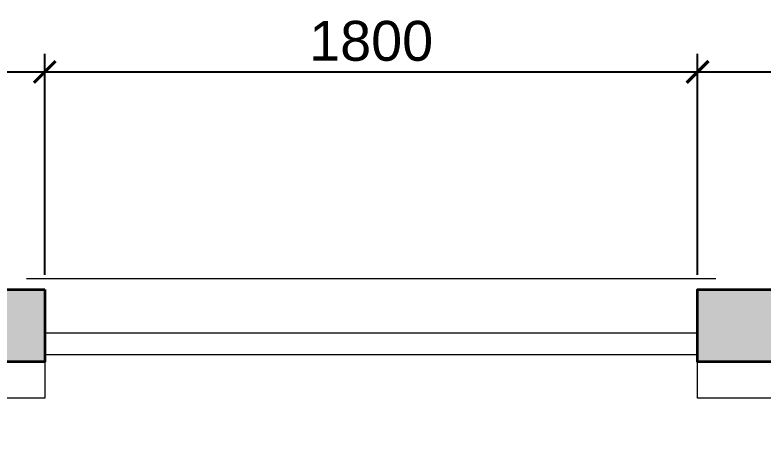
# Model space of a CAD drawing. Header units: millimetres. Extents: x -757 to 18550, y -6636 to 6557.
# Drawn here: x 2918 to 4980, y 5373 to 6557 of the extents above; entities that cross this region are included whole.
import ezdxf

# ---------------------------------------------------------------- set-up
doc = ezdxf.new("R2010")
doc.units = ezdxf.units.MM
for name, color, linetype, lineweight in [('A-CARPINTERIA', 4, 'Continuous', 18), ('A-COTAS', 3, 'Continuous', 13), ('A-MURO-BLOQUE', 2, 'Continuous', 35), ('A-MURO-TRASDOSADO', 8, 'Continuous', 18)]:
    doc.layers.add(name, color=color, linetype=linetype, lineweight=lineweight)
doc.layers.add('A-POCHE', color=252, linetype='Continuous')
doc.styles.add('A-TEXTO', font='arial.ttf')
doc.dimstyles.new('COTAS', dxfattribs={"dimtxt": 110, "dimasz": 60, "dimexe": 50, "dimexo": 40, "dimgap": 30, "dimtad": 1, "dimdec": 0, "dimtxsty": 'A-TEXTO', "dimblk": 'ARCHTICK', "dimcen": 2.5, "dimclrd": 3, "dimclre": 3, "dimclrt": 7, "dimazin": 3, "dimtfac": 1, "dimtmove": 0, "dimatfit": 3})

# ---------------------------------------------------------------- blocks, each defined once
blk = doc.blocks.new('_ARCHTICK')
at = {"color": 0, "linetype": 'BYBLOCK', "const_width": 0.15}
blk.add_lwpolyline([(-0.5, -0.5), (0.5, 0.5)], dxfattribs=at)

msp = doc.modelspace()

# ---------------------------------------------------------------- hatches: boundary and pattern name
at = {"layer": 'A-POCHE'}
h = msp.add_hatch(color=256, dxfattribs=at)
h.paths.add_polyline_path([(3000, 5800), (3000, 5600), (200, 5600), (200, 200), (4800, 200), (4800, 0), (0, 0), (0, 5800)])
h.paths.add_polyline_path([(8600, 5800), (8600, 5600), (4800, 5600), (4800, 5800)])
h.paths.add_polyline_path([(13700, 5800), (17900, 5800), (17900, 0), (17700, 0), (17700, 5600), (13700, 5600), (13700, 1620), (13500, 1620), (13500, 5600), (9400, 5600), (9400, 5800)])
h.paths.add_polyline_path([(13700, 0), (9300, 0), (9300, 200), (13500, 200), (13500, 800), (13700, 800)])
h.paths.add_polyline_path([(5700, 0), (5700, 200), (8500, 200), (8500, 0)])

# ---------------------------------------------------------------- linework, layer by layer
at = {"layer": 'A-CARPINTERIA'}
for p, q in [((2950, 5830), (4850, 5830)), ((3000, 5680), (4800, 5680)), ((3000, 5620), (4800, 5620))]:
    msp.add_line(p, q, dxfattribs=at)
at = {"layer": 'A-MURO-BLOQUE'}
for points in [[(3000, 5800), (3000, 5600), (200, 5600), (200, 200), (4800, 200), (4800, 0), (0, 0), (0, 5800)], [(8600, 5800), (8600, 5600), (4800, 5600), (4800, 5800)]]:
    msp.add_lwpolyline(points, close=True, dxfattribs=at)
at = {"layer": 'A-MURO-TRASDOSADO'}
for points in [[(200, 5600), (3000, 5600), (3000, 5500), (300, 5500), (300, 300), (4800, 300), (4800, 200), (200, 200)], [(8600, 5600), (8600, 5500), (4800, 5500), (4800, 5600)]]:
    msp.add_lwpolyline(points, close=True, dxfattribs=at)

# ---------------------------------------------------------------- dimensions: what is measured, and where the dimension line sits
at = {"layer": 'A-COTAS'}
for base, p1, p2 in [((0, 6400), (0, 5800), (3000, 5800)), ((3000, 6400), (3000, 5800), (4800, 5800)), ((4800, 6400), (4800, 5800), (8600, 5800))]:
    msp.add_linear_dim(base=base, p1=p1, p2=p2, dimstyle='COTAS', dxfattribs=at).render()

doc.saveas('drawing.dxf')
